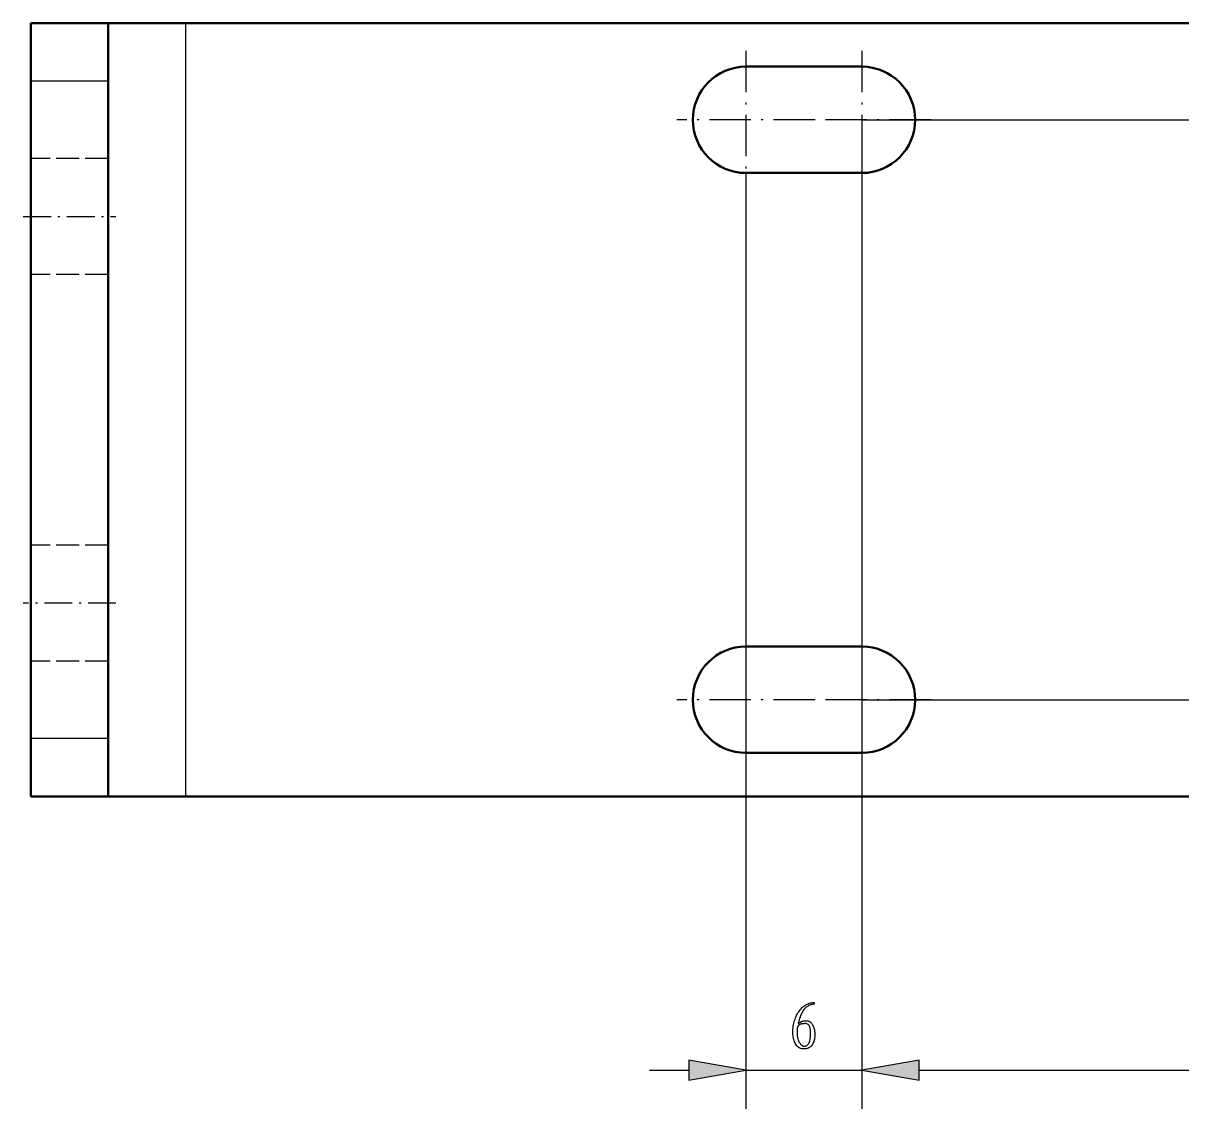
# Model space of a CAD drawing. Extents: x 0 to 420, y 0 to 297.
# Drawn here: x 82.2 to 142.1, y 62.9 to 119 of the extents above; entities that cross this region are included whole.
import ezdxf

# ---------------------------------------------------------------- set-up
doc = ezdxf.new("R2010")
doc.units = 0
doc.linetypes.add('DASHDOT', pattern=[18.5, 12, -3, 0.5, -3])
doc.linetypes.add('DASHED', pattern=[15, 12, -3])

msp = doc.modelspace()

# ---------------------------------------------------------------- linework, layer by layer
at = {"color": 7, "lineweight": 50, "ltscale": 0.075}
for p, q in [((82.567, 116.036), (82.567, 119.036)), ((86.567, 116.036), (86.567, 119.036)), ((82.567, 79.036), (82.567, 82.036)), ((86.567, 79.036), (86.567, 82.036))]:
    msp.add_line(p, q, dxfattribs=at)
at = {"color": 7, "lineweight": 50, "ltscale": 0.1}
for p, q in [((86.567, 119.036), (82.567, 119.036)), ((86.567, 119.036), (90.567, 119.036)), ((86.567, 79.036), (82.567, 79.036)), ((86.567, 79.036), (90.567, 79.036))]:
    msp.add_line(p, q, dxfattribs=at)
at = {"color": 7, "linetype": 'DASHED', "lineweight": 25}
msp.add_line((90.567, 119.036), (90.567, 79.036), dxfattribs=at)
at = {"color": 7, "lineweight": 25}
msp.add_line((90.567, 119.036), (90.567, 79.036), dxfattribs=at)
at = {"color": 7, "lineweight": 50}
for p, q in [((175.567, 119.036), (90.567, 119.036)), ((82.567, 116.036), (82.567, 82.036)), ((86.567, 116.036), (86.567, 82.036)), ((175.567, 79.036), (90.567, 79.036))]:
    msp.add_line(p, q, dxfattribs=at)
at = {"color": 14, "linetype": 'DASHDOT', "lineweight": 25, "ltscale": 0.17875}
for p, q in [((119.567, 117.611), (119.567, 110.461)), ((125.567, 117.611), (125.567, 110.461)), ((123.142, 114.036), (115.992, 114.036)), ((129.142, 114.036), (121.992, 114.036)), ((119.567, 87.611), (119.567, 80.461)), ((125.567, 87.611), (125.567, 80.461)), ((123.142, 84.036), (115.992, 84.036)), ((129.142, 84.036), (121.992, 84.036))]:
    msp.add_line(p, q, dxfattribs=at)
at = {"color": 7, "lineweight": 50, "ltscale": 0.15}
for p, q in [((119.567, 116.786), (125.567, 116.786)), ((125.567, 111.286), (119.567, 111.286)), ((119.567, 86.786), (125.567, 86.786)), ((125.567, 81.286), (119.567, 81.286))]:
    msp.add_line(p, q, dxfattribs=at)
at = {"color": 7, "lineweight": 25, "ltscale": 0.1}
for p, q in [((86.567, 116.036), (82.567, 116.036)), ((86.567, 82.036), (82.567, 82.036))]:
    msp.add_line(p, q, dxfattribs=at)
at = {"color": 5, "lineweight": 25}
for p, q in [((125.567, 114.036), (191.926, 114.036)), ((125.567, 114.036), (125.567, 62.871)), ((119.567, 111.286), (119.567, 62.871)), ((125.567, 111.286), (125.567, 62.871)), ((125.567, 84.036), (191.926, 84.036)), ((128.521, 64.871), (169.612, 64.871))]:
    msp.add_line(p, q, dxfattribs=at)
at = {"color": 7, "linetype": 'DASHED', "lineweight": 25, "ltscale": 0.1}
for p, q in [((86.567, 112.036), (82.567, 112.036)), ((86.567, 106.036), (82.567, 106.036)), ((86.567, 92.036), (82.567, 92.036)), ((86.567, 86.036), (82.567, 86.036))]:
    msp.add_line(p, q, dxfattribs=at)
at = {"color": 14, "linetype": 'DASHDOT', "lineweight": 25, "ltscale": 0.12}
msp.add_line((82.167, 109.036), (86.967, 109.036), dxfattribs=at)
at = {"color": 14, "linetype": 'DASHDOT', "lineweight": 25, "ltscale": 0.120015}
msp.add_line((86.967, 89.036), (82.166, 89.036), dxfattribs=at)
at = {"color": 5, "lineweight": 25, "ltscale": 0.051139}
for p, q in [((114.567, 64.871), (116.612, 64.871)), ((128.521, 64.871), (130.567, 64.871))]:
    msp.add_line(p, q, dxfattribs=at)
at = {"color": 5, "lineweight": 25, "ltscale": 0.15}
msp.add_line((119.567, 64.871), (125.567, 64.871), dxfattribs=at)
at = {"color": 5, "lineweight": 25}
for points in [[(123.004, 67.231), (123.028, 67.19), (123.049, 67.147), (123.067, 67.101), (123.083, 67.053), (123.097, 67.002), (123.108, 66.949), (123.116, 66.893), (123.122, 66.835), (123.126, 66.775), (123.127, 66.712), (123.126, 66.648), (123.122, 66.588), (123.114, 66.529), (123.104, 66.472), (123.091, 66.418), (123.076, 66.365), (123.057, 66.315), (123.036, 66.268), (123.011, 66.222), (122.984, 66.178), (122.954, 66.138), (122.921, 66.102), (122.885, 66.07), (122.847, 66.043), (122.806, 66.02), (122.762, 66), (122.716, 65.986), (122.667, 65.975), (122.615, 65.969), (122.56, 65.967), (122.505, 65.969), (122.453, 65.977), (122.404, 65.99), (122.358, 66.008), (122.314, 66.031), (122.273, 66.06), (122.235, 66.094), (122.199, 66.133), (122.166, 66.177), (122.136, 66.226), (122.109, 66.279), (122.084, 66.335), (122.063, 66.393), (122.044, 66.453), (122.029, 66.515), (122.016, 66.58), (122.006, 66.647), (121.998, 66.716), (121.994, 66.788), (121.993, 66.862), (121.994, 66.937), (121.998, 67.011), (122.005, 67.085), (122.014, 67.157), (122.027, 67.229), (122.042, 67.301), (122.06, 67.372), (122.08, 67.442), (122.103, 67.511), (122.129, 67.58), (122.158, 67.647), (122.188, 67.712), (122.221, 67.774), (122.256, 67.834), (122.293, 67.891), (122.333, 67.946), (122.374, 67.998), (122.418, 68.048), (122.464, 68.095), (122.512, 68.14), (122.562, 68.182), (122.614, 68.22), (122.668, 68.253), (122.724, 68.283), (122.782, 68.308), (122.842, 68.329), (122.904, 68.346), (122.967, 68.359), (123.033, 68.368), (123.1, 68.373), (123.1, 68.291), (123.049, 68.284), (122.999, 68.275), (122.952, 68.263), (122.905, 68.248), (122.861, 68.231), (122.818, 68.211), (122.777, 68.189), (122.737, 68.164), (122.699, 68.136), (122.663, 68.106), (122.628, 68.074), (122.595, 68.039), (122.563, 68.002), (122.533, 67.963), (122.505, 67.922), (122.479, 67.878), (122.454, 67.832), (122.431, 67.785), (122.409, 67.735), (122.389, 67.682), (122.371, 67.63), (122.354, 67.581), (122.338, 67.534), (122.323, 67.49), (122.31, 67.448), (122.299, 67.409), (122.289, 67.373), (122.28, 67.339), (122.272, 67.308), (122.266, 67.279), (122.282, 67.29), (122.299, 67.301), (122.315, 67.311), (122.332, 67.322), (122.348, 67.332), (122.364, 67.342), (122.381, 67.352), (122.397, 67.362), (122.414, 67.372), (122.43, 67.382), (122.448, 67.391), (122.467, 67.399), (122.489, 67.406), (122.512, 67.412), (122.538, 67.417), (122.565, 67.422), (122.595, 67.425), (122.627, 67.428), (122.661, 67.429), (122.697, 67.429), (122.733, 67.427), (122.768, 67.422), (122.802, 67.412), (122.835, 67.398), (122.866, 67.38), (122.896, 67.358), (122.925, 67.332), (122.953, 67.303), (122.979, 67.269)], [(122.211, 66.773), (122.212, 66.73), (122.215, 66.686), (122.22, 66.644), (122.227, 66.601), (122.235, 66.56), (122.246, 66.518), (122.258, 66.477), (122.273, 66.436), (122.289, 66.396), (122.307, 66.356), (122.326, 66.318), (122.346, 66.283), (122.366, 66.251), (122.386, 66.223), (122.406, 66.197), (122.427, 66.175), (122.448, 66.156), (122.469, 66.14), (122.49, 66.127), (122.512, 66.117), (122.534, 66.11), (122.557, 66.107), (122.581, 66.106), (122.605, 66.108), (122.63, 66.114), (122.656, 66.122), (122.682, 66.133), (122.709, 66.148), (122.737, 66.165), (122.765, 66.185), (122.792, 66.211), (122.817, 66.244), (122.838, 66.285), (122.857, 66.334), (122.873, 66.39), (122.886, 66.454), (122.896, 66.526), (122.903, 66.605), (122.907, 66.692), (122.909, 66.787), (122.906, 66.88), (122.899, 66.964), (122.886, 67.038), (122.868, 67.102), (122.845, 67.156), (122.818, 67.2), (122.785, 67.235), (122.747, 67.259), (122.704, 67.274), (122.656, 67.279), (122.607, 67.278), (122.561, 67.276), (122.519, 67.273), (122.481, 67.268), (122.445, 67.262), (122.414, 67.254), (122.385, 67.246), (122.36, 67.235), (122.339, 67.224), (122.321, 67.211), (122.305, 67.197), (122.291, 67.183), (122.278, 67.169), (122.266, 67.155), (122.256, 67.141), (122.247, 67.126), (122.239, 67.112), (122.233, 67.097), (122.228, 67.082), (122.225, 67.067), (122.222, 67.051), (122.22, 67.031), (122.218, 67.009), (122.216, 66.984), (122.215, 66.956), (122.214, 66.925), (122.213, 66.892), (122.212, 66.855), (122.212, 66.815)], [(116.612, 64.35), (119.567, 64.871), (116.612, 65.392)], [(128.521, 65.392), (125.567, 64.871), (128.521, 64.35)], [(128.521, 65.392), (125.567, 64.871), (128.521, 64.35)]]:
    msp.add_lwpolyline(points, close=True, dxfattribs=at)
at = {"color": 7, "lineweight": 50}
for centre, start, end in [((119.567, 114.036), 90, 270), ((125.567, 114.036), 270, 90), ((119.567, 84.036), 90, 270), ((125.567, 84.036), 270, 90)]:
    msp.add_arc(centre, 2.75, start, end, dxfattribs=at)
at = {"color": 5, "lineweight": 25}
for points in [[(116.612, 64.35), (119.567, 64.871), (116.612, 64.35), (116.612, 65.392)], [(128.521, 65.392), (125.567, 64.871), (128.521, 65.392), (128.521, 64.35)], [(128.521, 65.392), (125.567, 64.871), (128.521, 65.392), (128.521, 64.35)]]:
    msp.add_solid(points, dxfattribs=at)

doc.saveas('drawing.dxf')
